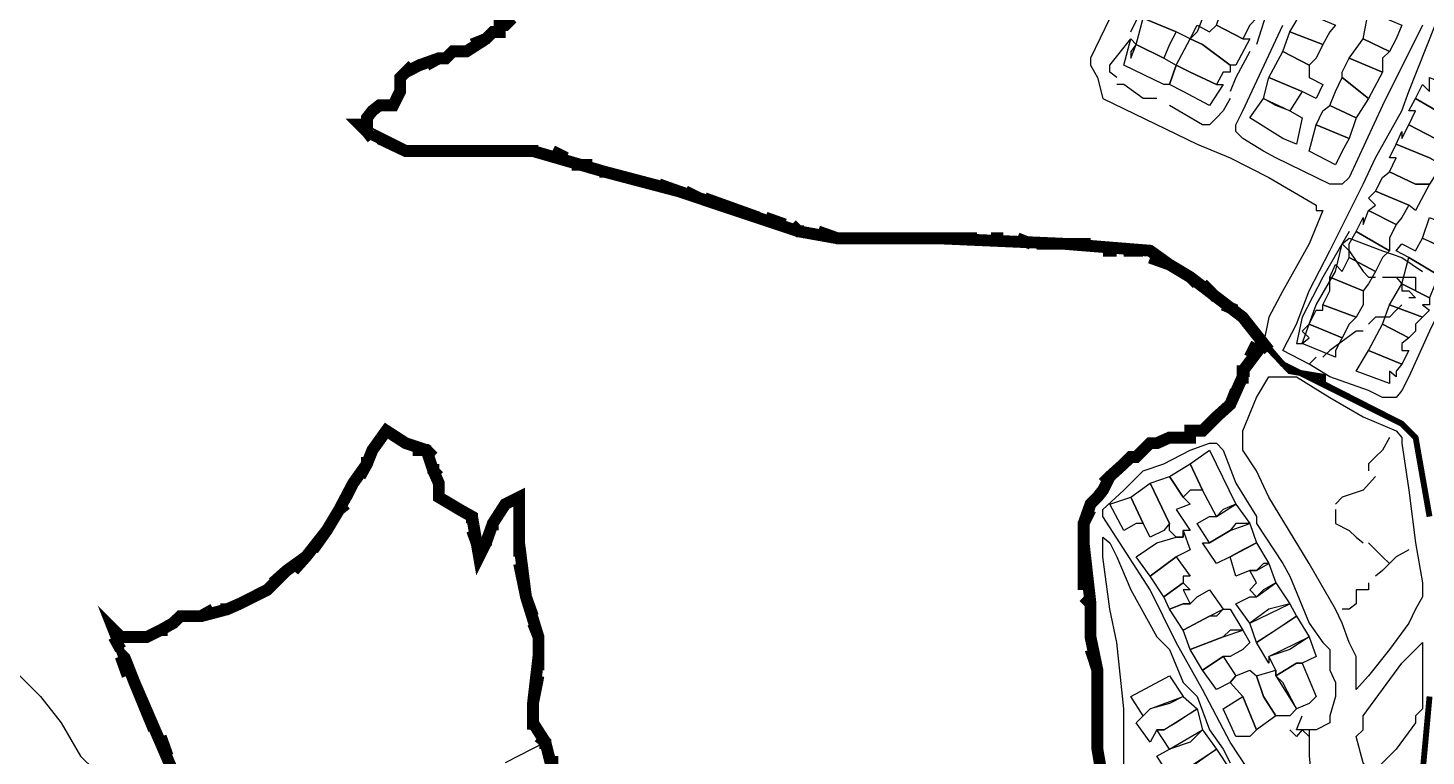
# Model space of a CAD drawing. Header units: millimetres. Extents: x -3588 to 75209, y -3737 to 38254.
# Drawn here: x 5809.5 to 6094.8, y 5457.7 to 5606.2 of the extents above; entities that cross this region are included whole.
import ezdxf

# ---------------------------------------------------------------- set-up
doc = ezdxf.new("R2010")
doc.units = ezdxf.units.MM
doc.layers.add('P', color=253, linetype='Continuous')

msp = doc.modelspace()

# ---------------------------------------------------------------- linework, layer by layer
at = {"layer": 'P'}
for points in [[(6057.369, 5664.942), (6053.416, 5652.795), (6046.647, 5642.073), (6039.877, 5627.109), (6030.275, 5608.193), (6026.322, 5600.015), (6026.322, 5598.607), (6027.73, 5596.062), (6028.867, 5591.821), (6048.055, 5582.507)], [(6136.14, 5628.518), (6100.851, 5555.413), (6095.49, 5544.402), (6091.249, 5535.088), (6089.841, 5532.271), (6088.705, 5530.847), (6087.296, 5530.847), (6085.888, 5530.847), (6083.055, 5532.271), (6075.165, 5535.088), (6070.924, 5537.633), (6065.563, 5540.449), (6068.38, 5545.81), (6070.924, 5552.596), (6075.165, 5560.774), (6081.935, 5574.329), (6084.48, 5579.69), (6089.841, 5589.293), (6091.249, 5593.245), (6096.61, 5606.785)], [(6034.516, 5605.376), (6038.469, 5613.57)], [(6048.055, 5605.376), (6046.647, 5603.968), (6043.83, 5605.376), (6037.045, 5608.193), (6038.469, 5609.617), (6039.877, 5609.617), (6041.286, 5612.146), (6046.647, 5609.617), (6049.191, 5608.193), (6048.055, 5605.376)], [(6042.406, 5602.832), (6041.286, 5600.015), (6035.636, 5602.832), (6037.045, 5608.193), (6043.83, 5605.376), (6042.406, 5602.832)], [(6060.202, 5608.193), (6058.794, 5606.785), (6057.369, 5603.968), (6052.008, 5606.785), (6053.416, 5610.738), (6060.202, 5608.193)], [(6062.731, 5610.738), (6060.202, 5602.832)], [(6075.165, 5605.376), (6073.741, 5602.832), (6066.972, 5605.376), (6069.516, 5609.617), (6076.286, 5606.785), (6075.165, 5605.376)], [(6088.705, 5603.968), (6087.296, 5601.423), (6081.935, 5603.968), (6083.055, 5609.617), (6089.841, 5606.785), (6088.705, 5603.968)], [(6049.191, 5602.832), (6046.647, 5603.968), (6048.055, 5606.785), (6050.6, 5605.376), (6052.008, 5606.785), (6057.369, 5603.968), (6058.794, 5603.968), (6055.961, 5598.607), (6054.841, 5598.607), (6049.191, 5602.832)], [(6094.066, 5606.785), (6085.888, 5590.413), (6079.118, 5575.737), (6077.694, 5574.329), (6076.286, 5574.329), (6075.165, 5574.329), (6064.155, 5579.69), (6061.61, 5581.099), (6057.369, 5583.643), (6055.961, 5585.052), (6055.961, 5586.46), (6057.369, 5589.293), (6065.563, 5606.785)], [(6072.333, 5600.015), (6070.924, 5598.607), (6065.563, 5601.423), (6066.972, 5605.376), (6073.741, 5602.832), (6072.333, 5600.015)], [(6031.683, 5596.062), (6030.275, 5597.182), (6030.275, 5598.607), (6034.516, 5603.968)], [(6034.516, 5601.423), (6034.516, 5600.015), (6035.636, 5602.832), (6041.286, 5600.015), (6043.83, 5598.607), (6042.406, 5594.654), (6041.286, 5594.654), (6033.092, 5598.607), (6034.516, 5603.968), (6035.636, 5602.832), (6034.516, 5601.423)], [(6049.191, 5602.832), (6054.841, 5598.607), (6054.841, 5597.182), (6053.416, 5597.182), (6052.008, 5594.654), (6046.647, 5597.182), (6043.83, 5598.607), (6046.647, 5603.968), (6049.191, 5602.832)], [(6085.888, 5600.015), (6085.888, 5597.182), (6079.118, 5600.015), (6081.935, 5603.968), (6087.296, 5601.423), (6085.888, 5600.015)], [(6058.794, 5601.423), (6055.961, 5596.062), (6054.841, 5593.245)], [(6070.924, 5597.182), (6070.924, 5596.062), (6073.741, 5594.654), (6072.333, 5591.821), (6069.516, 5593.245), (6062.731, 5596.062), (6065.563, 5601.423), (6070.924, 5598.607), (6070.924, 5597.182)], [(6077.694, 5597.182), (6079.118, 5600.015), (6085.888, 5597.182), (6083.055, 5591.821), (6077.694, 5596.062), (6077.694, 5597.182)], [(6052.008, 5594.654), (6053.416, 5594.654), (6050.6, 5590.413), (6045.239, 5593.245), (6042.406, 5594.654), (6043.83, 5598.607), (6046.647, 5597.182), (6052.008, 5594.654)], [(6039.877, 5591.821), (6037.045, 5591.821), (6033.092, 5594.654), (6031.683, 5594.654)], [(6064.155, 5590.413), (6061.61, 5591.821), (6062.731, 5596.062), (6069.516, 5593.245), (6066.972, 5589.293), (6064.155, 5590.413)], [(6076.286, 5593.245), (6077.694, 5596.062), (6083.055, 5591.821), (6080.527, 5587.868), (6075.165, 5590.413), (6076.286, 5593.245)], [(6102.26, 5593.245), (6103.38, 5591.821), (6102.26, 5587.868), (6099.443, 5587.868), (6092.658, 5591.821), (6094.066, 5594.654), (6095.49, 5593.245), (6095.49, 5596.062), (6102.26, 5593.245)], [(6054.841, 5591.821), (6053.416, 5589.293), (6052.008, 5587.868), (6050.6, 5586.46), (6049.191, 5586.46)], [(6066.972, 5589.293), (6069.516, 5587.868), (6068.38, 5582.507), (6065.563, 5583.643), (6058.794, 5587.868), (6061.61, 5591.821), (6066.972, 5589.293)], [(6099.443, 5587.868), (6102.26, 5587.868), (6099.443, 5582.507), (6096.61, 5583.643), (6091.249, 5586.46), (6092.658, 5589.293), (6091.249, 5589.293), (6092.658, 5591.821), (6099.443, 5587.868)], [(6049.191, 5586.46), (6042.406, 5590.413)], [(6073.741, 5589.293), (6075.165, 5590.413), (6080.527, 5587.868), (6079.118, 5583.643), (6072.333, 5586.46), (6073.741, 5589.293)], [(6077.694, 5581.099), (6076.286, 5578.282), (6070.924, 5581.099), (6072.333, 5586.46), (6079.118, 5583.643), (6077.694, 5581.099)], [(6098.019, 5581.099), (6098.019, 5578.282), (6095.49, 5579.69), (6088.705, 5582.507), (6089.841, 5585.052), (6089.841, 5583.643), (6091.249, 5586.46), (6096.61, 5583.643), (6099.443, 5582.507), (6098.019, 5581.099)], [(6048.055, 5582.507), (6054.841, 5579.69)], [(6095.49, 5579.69), (6098.019, 5578.282), (6095.49, 5574.329), (6092.658, 5574.329), (6087.296, 5576.858), (6088.705, 5579.69), (6087.296, 5579.69), (6088.705, 5582.507), (6095.49, 5579.69)], [(6054.841, 5579.69), (6062.731, 5575.737)], [(6094.066, 5574.329), (6095.49, 5574.329), (6092.658, 5568.968), (6091.249, 5570.088), (6084.48, 5572.921), (6085.888, 5575.737), (6087.296, 5576.858), (6092.658, 5574.329), (6094.066, 5574.329)], [(6062.731, 5575.737), (6072.333, 5570.088)], [(6089.841, 5567.543), (6088.705, 5566.135), (6083.055, 5568.968), (6084.48, 5570.088), (6083.055, 5571.496), (6084.48, 5572.921), (6091.249, 5570.088), (6089.841, 5567.543)], [(6072.333, 5570.088), (6072.333, 5568.968), (6073.741, 5568.968), (6070.924, 5562.182)], [(6087.296, 5563.319), (6087.296, 5560.774), (6080.527, 5564.727), (6081.935, 5567.543), (6081.935, 5566.135), (6083.055, 5568.968), (6088.705, 5566.135), (6087.296, 5563.319)], [(6102.26, 5563.319), (6100.851, 5562.182), (6100.851, 5563.319), (6099.443, 5560.774), (6094.066, 5563.319), (6095.49, 5567.543), (6102.26, 5564.727), (6102.26, 5563.319)], [(6079.118, 5564.727), (6073.741, 5555.413), (6069.516, 5547.219), (6068.38, 5541.858), (6069.516, 5541.858), (6072.333, 5549.763), (6076.286, 5556.533), (6077.694, 5562.182)], [(6077.694, 5562.182), (6079.118, 5563.319), (6085.888, 5560.774), (6089.841, 5559.366), (6094.066, 5556.533)], [(6085.888, 5559.366), (6084.48, 5556.533), (6079.118, 5559.366), (6079.118, 5562.182), (6080.527, 5564.727), (6087.296, 5560.774), (6085.888, 5559.366)], [(6096.61, 5562.182), (6099.443, 5560.774), (6098.019, 5559.366), (6099.443, 5557.957), (6098.019, 5555.413), (6091.249, 5559.366), (6088.705, 5560.774), (6089.841, 5562.182), (6092.658, 5560.774), (6094.066, 5563.319), (6096.61, 5562.182)], [(6070.924, 5562.182), (6065.563, 5552.596)], [(6077.694, 5562.182), (6079.118, 5560.774), (6081.935, 5556.533), (6083.055, 5555.413), (6084.48, 5555.413)], [(6083.055, 5554.004), (6081.935, 5552.596), (6075.165, 5555.413), (6076.286, 5557.957), (6077.694, 5556.533), (6079.118, 5559.366), (6084.48, 5556.533), (6083.055, 5554.004)], [(6098.019, 5554.004), (6096.61, 5552.596), (6096.61, 5554.004), (6095.49, 5551.172), (6089.841, 5554.004), (6091.249, 5559.366), (6098.019, 5555.413), (6098.019, 5554.004)], [(6081.935, 5549.763), (6080.527, 5547.219), (6073.741, 5549.763), (6075.165, 5552.596), (6075.165, 5555.413), (6081.935, 5552.596), (6081.935, 5549.763)], [(6085.888, 5555.413), (6088.705, 5555.413)], [(6095.49, 5549.763), (6094.066, 5549.763), (6095.49, 5548.643), (6094.066, 5547.219), (6087.296, 5549.763), (6089.841, 5554.004), (6095.49, 5551.172), (6095.49, 5549.763)], [(6088.705, 5555.413), (6089.841, 5555.413), (6092.658, 5555.413), (6092.658, 5554.004), (6092.658, 5552.596)], [(6088.705, 5555.413), (6089.841, 5554.004), (6089.841, 5552.596), (6091.249, 5552.596), (6092.658, 5551.172)], [(6065.563, 5552.596), (6062.731, 5547.219)], [(6092.658, 5551.172), (6091.249, 5551.172)], [(6079.118, 5545.81), (6077.694, 5542.994), (6070.924, 5545.81), (6072.333, 5548.643), (6073.741, 5548.643), (6073.741, 5549.763), (6080.527, 5547.219), (6079.118, 5545.81)], [(6089.841, 5549.763), (6088.705, 5548.643), (6087.296, 5547.219), (6084.48, 5547.219), (6083.055, 5545.81)], [(6092.658, 5545.81), (6092.658, 5544.402), (6091.249, 5542.994), (6085.888, 5545.81), (6087.296, 5549.763), (6094.066, 5547.219), (6092.658, 5545.81)], [(6062.731, 5547.219), (6061.61, 5541.858)], [(6076.286, 5540.449), (6076.286, 5539.041), (6069.516, 5541.858), (6070.924, 5542.994), (6069.516, 5544.402), (6070.924, 5545.81), (6077.694, 5542.994), (6076.286, 5540.449)], [(6089.841, 5541.858), (6089.841, 5540.449), (6091.249, 5540.449), (6089.841, 5537.633), (6083.055, 5540.449), (6085.888, 5545.81), (6091.249, 5542.994), (6089.841, 5541.858)], [(6081.935, 5544.402), (6080.527, 5544.402), (6075.165, 5540.449), (6073.741, 5539.041)], [(6061.61, 5541.858), (6057.369, 5536.208)], [(6088.705, 5536.208), (6088.705, 5535.088), (6087.296, 5536.208), (6087.296, 5533.68), (6080.527, 5536.208), (6083.055, 5540.449), (6089.841, 5537.633), (6088.705, 5536.208)], [(6072.333, 5539.041), (6070.924, 5537.633)], [(6057.369, 5536.208), (6057.369, 5535.088), (6054.841, 5529.439)], [(6060.202, 5530.847), (6062.731, 5535.088)], [(6062.731, 5535.088), (6066.972, 5535.088), (6068.38, 5535.088), (6075.165, 5530.847), (6081.935, 5526.894)], [(6054.841, 5529.439), (6052.008, 5526.894), (6050.6, 5525.486), (6049.191, 5524.077), (6046.647, 5524.077), (6046.647, 5522.669)], [(6057.369, 5520.124), (6057.369, 5522.669), (6057.369, 5524.077), (6060.202, 5530.847)], [(6081.935, 5526.894), (6088.705, 5524.077)], [(6046.647, 5522.669), (6042.406, 5522.669), (6039.877, 5521.533)], [(6087.296, 5522.669), (6085.888, 5520.124), (6084.48, 5518.716), (6083.055, 5517.308), (6083.055, 5515.883)], [(6088.705, 5524.077), (6089.841, 5522.669), (6089.841, 5521.533), (6091.249, 5511.947), (6092.658, 5501.208)], [(6060.202, 5452.381), (6054.841, 5460.559), (6049.191, 5471.297), (6043.83, 5480.883), (6038.469, 5491.622), (6028.867, 5506.569), (6028.867, 5507.994), (6033.092, 5511.947), (6034.516, 5513.355), (6037.045, 5515.883), (6041.286, 5517.308), (6046.647, 5520.124), (6050.6, 5521.533), (6052.008, 5521.533), (6053.416, 5520.124)], [(6039.877, 5521.533), (6038.469, 5521.533), (6035.636, 5518.716)], [(6053.416, 5507.994), (6052.008, 5506.569), (6049.191, 5511.947), (6046.647, 5517.308), (6050.6, 5520.124), (6055.961, 5509.114), (6053.416, 5507.994)], [(6053.416, 5520.124), (6055.961, 5513.355), (6060.202, 5506.569), (6060.202, 5505.161), (6065.563, 5496.983), (6066.972, 5494.439), (6070.924, 5484.836), (6073.741, 5480.883), (6075.165, 5479.475), (6075.165, 5476.658), (6075.165, 5475.234), (6076.286, 5472.705), (6076.286, 5469.873), (6075.165, 5465.92), (6075.165, 5464.512), (6072.333, 5463.103), (6070.924, 5463.103), (6070.924, 5461.695), (6070.924, 5457.742), (6072.333, 5444.187)], [(6060.202, 5515.883), (6057.369, 5520.124)], [(6033.092, 5517.308), (6030.275, 5514.763)], [(6035.636, 5518.716), (6034.516, 5518.716), (6033.092, 5517.308)], [(6046.647, 5511.947), (6045.239, 5510.522), (6042.406, 5514.763), (6046.647, 5517.308), (6049.191, 5511.947), (6046.647, 5511.947)], [(6030.275, 5514.763), (6028.867, 5511.947), (6027.73, 5510.522)], [(6045.239, 5510.522), (6046.647, 5509.114), (6043.83, 5507.994), (6046.647, 5503.753), (6045.239, 5503.753), (6045.239, 5502.344), (6043.83, 5502.344), (6042.406, 5503.753), (6042.406, 5505.161), (6038.469, 5513.355), (6042.406, 5514.763), (6045.239, 5510.522)], [(6062.731, 5510.522), (6060.202, 5515.883)], [(6084.48, 5514.763), (6081.935, 5511.947), (6077.694, 5510.522), (6076.286, 5509.114)], [(6041.286, 5503.753), (6038.469, 5502.344), (6037.045, 5505.161), (6034.516, 5510.522), (6038.469, 5513.355), (6042.406, 5505.161), (6041.286, 5503.753)], [(6027.73, 5510.522), (6026.322, 5509.114), (6024.914, 5505.161), (6024.914, 5501.208)], [(6035.636, 5505.161), (6033.092, 5503.753), (6030.275, 5509.114), (6034.516, 5510.522), (6037.045, 5505.161), (6035.636, 5505.161)], [(6055.961, 5505.161), (6054.841, 5503.753), (6050.6, 5501.208), (6048.055, 5505.161), (6050.6, 5506.569), (6052.008, 5506.569), (6055.961, 5509.114), (6058.794, 5505.161), (6055.961, 5505.161)], [(6070.924, 5496.983), (6062.731, 5510.522)], [(6076.286, 5507.994), (6076.286, 5505.161), (6079.118, 5503.753), (6080.527, 5502.344), (6081.935, 5501.208)], [(6046.647, 5499.8), (6043.83, 5498.391), (6038.469, 5494.439), (6035.636, 5498.391), (6039.877, 5501.208), (6043.83, 5502.344), (6045.239, 5502.344), (6045.239, 5503.753), (6046.647, 5499.8)], [(6057.369, 5499.8), (6054.841, 5498.391), (6052.008, 5496.983), (6049.191, 5501.208), (6050.6, 5501.208), (6054.841, 5503.753), (6058.794, 5505.161), (6060.202, 5501.208), (6057.369, 5499.8)], [(6024.914, 5501.208), (6026.322, 5488.789)], [(6033.092, 5452.381), (6033.092, 5457.742), (6033.092, 5467.344), (6031.683, 5480.883), (6030.275, 5487.669), (6028.867, 5498.391), (6028.867, 5502.344), (6030.275, 5501.208)], [(6030.275, 5501.208), (6031.683, 5498.391), (6034.516, 5491.622), (6039.877, 5482.02), (6042.406, 5479.475), (6045.239, 5472.705), (6048.055, 5469.873), (6050.6, 5463.103), (6053.416, 5459.15), (6054.841, 5456.334)], [(6061.61, 5496.983), (6060.202, 5495.559), (6058.794, 5495.559), (6055.961, 5494.439), (6054.841, 5498.391), (6060.202, 5501.208), (6062.731, 5496.983), (6061.61, 5496.983)], [(6092.658, 5501.208), (6094.066, 5493.03), (6094.066, 5490.198), (6092.658, 5487.669), (6091.249, 5484.836), (6087.296, 5479.475), (6083.055, 5474.114), (6080.527, 5471.297), (6080.527, 5472.705), (6080.527, 5478.067)], [(6083.055, 5501.208), (6085.888, 5498.391), (6087.296, 5496.983)], [(6091.249, 5499.8), (6088.705, 5498.391), (6087.296, 5496.983)], [(6046.647, 5494.439), (6045.239, 5494.439), (6045.239, 5493.03), (6041.286, 5490.198), (6038.469, 5494.439), (6043.83, 5498.391), (6046.647, 5494.439)], [(6061.61, 5491.622), (6060.202, 5490.198), (6058.794, 5491.622), (6060.202, 5493.03), (6058.794, 5495.559), (6060.202, 5495.559), (6062.731, 5496.983), (6064.155, 5493.03), (6061.61, 5491.622)], [(6076.286, 5487.669), (6070.924, 5496.983)], [(6087.296, 5496.983), (6085.888, 5495.559), (6084.48, 5494.439)], [(6046.647, 5488.789), (6045.239, 5488.789), (6042.406, 5487.669), (6041.286, 5490.198), (6045.239, 5493.03), (6046.647, 5491.622), (6045.239, 5491.622), (6046.647, 5488.789)], [(6052.008, 5486.245), (6050.6, 5486.245), (6045.239, 5483.428), (6042.406, 5487.669), (6045.239, 5488.789), (6046.647, 5488.789), (6048.055, 5490.198), (6050.6, 5491.622), (6053.416, 5487.669), (6052.008, 5486.245)], [(6062.731, 5487.669), (6058.794, 5484.836), (6055.961, 5488.789), (6058.794, 5490.198), (6060.202, 5490.198), (6064.155, 5493.03), (6066.972, 5488.789), (6062.731, 5487.669)], [(6083.055, 5493.03), (6083.055, 5491.622), (6081.935, 5491.622), (6080.527, 5491.622), (6080.527, 5490.198), (6080.527, 5488.789), (6079.118, 5487.669), (6077.694, 5487.669)], [(6026.322, 5488.789), (6026.322, 5482.02)], [(6064.155, 5483.428), (6060.202, 5480.883), (6058.794, 5484.836), (6066.972, 5488.789), (6068.38, 5486.245), (6064.155, 5483.428)], [(6054.841, 5483.428), (6053.416, 5482.02), (6046.647, 5479.475), (6045.239, 5483.428), (6050.6, 5486.245), (6053.416, 5487.669), (6054.841, 5487.669), (6057.369, 5483.428), (6054.841, 5483.428)], [(6066.972, 5479.475), (6062.731, 5478.067), (6062.731, 5476.658), (6060.202, 5480.883), (6068.38, 5486.245), (6070.924, 5482.02), (6066.972, 5479.475)], [(6077.694, 5484.836), (6076.286, 5487.669)], [(6057.369, 5479.475), (6054.841, 5478.067), (6053.416, 5478.067), (6049.191, 5475.234), (6046.647, 5479.475), (6053.416, 5482.02), (6057.369, 5483.428), (6058.794, 5480.883), (6057.369, 5479.475)], [(6079.118, 5480.883), (6077.694, 5484.836)], [(6026.322, 5482.02), (6027.73, 5475.234), (6027.73, 5459.15)], [(6068.38, 5476.658), (6064.155, 5474.114), (6064.155, 5475.234), (6062.731, 5478.067), (6070.924, 5482.02), (6072.333, 5478.067), (6069.516, 5476.658), (6068.38, 5476.658)], [(6080.527, 5478.067), (6079.118, 5480.883)], [(6094.066, 5474.114), (6094.066, 5467.344), (6092.658, 5465.92), (6092.658, 5464.512), (6088.705, 5459.15), (6084.48, 5454.909), (6083.055, 5454.909), (6081.935, 5456.334), (6080.527, 5461.695), (6081.935, 5463.103), (6081.935, 5465.92), (6085.888, 5471.297), (6089.841, 5476.658), (6094.066, 5480.883), (6094.066, 5474.114)], [(6055.961, 5474.114), (6054.841, 5472.705), (6052.008, 5471.297), (6049.191, 5475.234), (6053.416, 5478.067), (6055.961, 5474.114)], [(5806.703, 5475.234), (5812.064, 5469.873), (5816.305, 5464.512), (5820.258, 5457.742), (5823.075, 5454.909)], [(6042.406, 5468.464), (6038.469, 5467.344), (6037.045, 5465.92), (6034.516, 5469.873), (6042.406, 5474.114), (6045.239, 5469.873), (6042.406, 5468.464)], [(6060.202, 5474.114), (6061.61, 5469.873), (6064.155, 5465.92), (6060.202, 5463.103), (6057.369, 5469.873), (6054.841, 5472.705), (6055.961, 5474.114), (6058.794, 5475.234), (6060.202, 5474.114)], [(6066.972, 5465.92), (6064.155, 5465.92), (6061.61, 5469.873), (6060.202, 5474.114), (6064.155, 5475.234), (6064.155, 5474.114), (6068.38, 5467.344), (6066.972, 5465.92)], [(6070.924, 5468.464), (6068.38, 5467.344), (6065.563, 5472.705), (6064.155, 5474.114), (6068.38, 5476.658), (6069.516, 5476.658), (6072.333, 5469.873), (6070.924, 5468.464)], [(6043.83, 5464.512), (6041.286, 5463.103), (6039.877, 5463.103), (6038.469, 5460.559), (6035.636, 5464.512), (6037.045, 5465.92), (6038.469, 5467.344), (6045.239, 5469.873), (6048.055, 5467.344), (6043.83, 5464.512)], [(6058.794, 5461.695), (6055.961, 5461.695), (6053.416, 5467.344), (6057.369, 5469.873), (6060.202, 5463.103), (6058.794, 5461.695)], [(6046.647, 5460.559), (6042.406, 5459.15), (6039.877, 5463.103), (6041.286, 5463.103), (6048.055, 5467.344), (6049.191, 5463.103), (6046.647, 5460.559)], [(6072.333, 5463.103), (6069.516, 5463.103), (6068.38, 5463.103), (6069.516, 5465.92)], [(6048.055, 5456.334), (6043.83, 5453.789), (6042.406, 5453.789), (6039.877, 5457.742), (6042.406, 5459.15), (6049.191, 5463.103), (6052.008, 5459.15), (6048.055, 5456.334)], [(6070.924, 5461.695), (6069.516, 5463.103), (6068.38, 5461.695), (6066.972, 5463.103)], [(5917.929, 5452.381), (5916.521, 5457.742), (5915.096, 5460.559), (5906.918, 5456.334)], [(6027.73, 5459.15), (6028.867, 5452.381)], [(6050.6, 5452.381), (6046.647, 5450.972), (6046.647, 5449.548), (6045.239, 5449.548), (6043.83, 5453.789), (6052.008, 5459.15), (6054.841, 5454.909), (6050.6, 5452.381)]]:
    msp.add_lwpolyline(points, dxfattribs=at)
for points, const_width in [([(6028.867, 5452.381), (6027.73, 5459.15), (6027.73, 5475.234), (6026.322, 5482.02), (6026.322, 5488.789), (6024.914, 5501.208), (6024.914, 5505.161), (6026.322, 5509.114), (6027.73, 5510.522), (6028.867, 5511.947), (6030.275, 5514.763), (6033.092, 5517.308), (6034.516, 5518.716), (6035.636, 5518.716), (6038.469, 5521.533), (6039.877, 5521.533), (6042.406, 5522.669), (6046.647, 5522.669), (6046.647, 5524.077), (6049.191, 5524.077), (6050.6, 5525.486), (6052.008, 5526.894), (6054.841, 5529.439), (6057.369, 5535.088), (6057.369, 5536.208), (6061.61, 5541.858), (6062.731, 5540.449), (6057.369, 5547.219), (6046.647, 5555.413), (6042.406, 5557.957), (6038.469, 5560.774), (6020.961, 5562.182), (5994.987, 5563.319), (5974.662, 5563.319), (5966.756, 5564.727), (5942.207, 5572.921), (5927.243, 5576.858), (5912.568, 5581.099), (5886.594, 5581.099), (5878.688, 5585.052), (5877.28, 5586.46), (5878.688, 5586.46), (5878.688, 5587.868), (5879.808, 5589.293), (5881.232, 5590.413), (5882.641, 5590.413), (5884.049, 5590.413), (5885.457, 5593.245), (5885.457, 5594.654), (5885.457, 5596.062), (5886.594, 5597.182), (5889.41, 5598.607), (5893.363, 5600.015), (5894.772, 5600.015), (5896.196, 5601.423), (5897.604, 5601.423), (5899.013, 5601.423), (5902.966, 5603.968), (5904.374, 5605.376), (5905.782, 5605.376), (5905.782, 5606.785), (5906.918, 5606.785), (5908.327, 5608.193)], 2.417), ([(6095.49, 5506.569), (6092.658, 5522.669), (6089.841, 5525.486), (6065.563, 5537.633), (6057.369, 5547.219), (6046.647, 5555.413), (6042.406, 5557.957), (6038.469, 5560.774), (6020.961, 5562.182), (5994.987, 5563.319), (5974.662, 5563.319), (5966.756, 5564.727), (5942.207, 5572.921), (5927.243, 5576.858), (5912.568, 5581.099), (5886.594, 5581.099), (5878.688, 5585.052), (5877.28, 5586.46), (5878.688, 5586.46), (5878.688, 5587.868), (5879.808, 5589.293), (5881.232, 5590.413), (5882.641, 5590.413), (5884.049, 5590.413), (5885.457, 5593.245), (5885.457, 5594.654), (5885.457, 5596.062), (5886.594, 5597.182), (5889.41, 5598.607), (5893.363, 5600.015), (5894.772, 5600.015), (5896.196, 5601.423), (5897.604, 5601.423), (5899.013, 5601.423), (5902.966, 5603.968), (5904.374, 5605.376), (5905.782, 5605.376), (5905.782, 5606.785), (5906.918, 5606.785), (5908.327, 5608.193)], 1.2), ([(5900.133, 5602.832), (5902.966, 5603.968), (5904.374, 5605.376), (5905.782, 5605.376), (5905.782, 5606.785), (5906.918, 5606.785), (5908.327, 5608.193)], 2.417), ([(5894.772, 5600.015), (5896.196, 5601.423), (5897.604, 5601.423), (5899.013, 5601.423)], 2.417), ([(5882.641, 5590.413), (5884.049, 5590.413), (5885.457, 5593.245), (5885.457, 5594.654), (5885.457, 5596.062), (5886.594, 5597.182), (5888.002, 5598.607)], 2.417), ([(5890.819, 5598.607), (5893.363, 5600.015)], 2.417), ([(5878.688, 5587.868), (5879.808, 5589.293), (5881.232, 5590.413)], 2.417), ([(5879.808, 5583.643), (5878.688, 5585.052), (5877.28, 5586.46), (5878.688, 5586.46)], 2.417), ([(5892.243, 5581.099), (5886.594, 5581.099), (5881.232, 5583.643)], 2.417), ([(5897.604, 5581.099), (5893.363, 5581.099)], 2.417), ([(5901.557, 5581.099), (5899.013, 5581.099)], 2.417), ([(5913.688, 5581.099), (5912.568, 5581.099), (5904.374, 5581.099)], 2.417), ([(5919.337, 5579.69), (5916.521, 5581.099)], 2.417), ([(5924.699, 5578.282), (5920.458, 5578.282)], 2.417), ([(5936.845, 5574.329), (5927.243, 5576.858), (5926.107, 5576.858)], 2.417), ([(5942.207, 5572.921), (5938.254, 5574.329)], 2.417), ([(5946.432, 5571.496), (5943.615, 5572.921)], 2.417), ([(5958.578, 5567.543), (5947.568, 5571.496)], 2.417), ([(5963.94, 5566.135), (5959.987, 5567.543)], 2.417), ([(5967.893, 5564.727), (5966.756, 5564.727), (5965.348, 5566.135)], 2.417), ([(5980.311, 5563.319), (5974.662, 5563.319), (5970.709, 5564.727)], 2.417), ([(5985.673, 5563.319), (5982.856, 5563.319)], 2.417), ([(5991.034, 5563.319), (5988.217, 5563.319)], 2.417), ([(6003.181, 5563.319), (5994.987, 5563.319), (5993.867, 5563.319)], 2.417), ([(6008.542, 5563.319), (6005.997, 5563.319)], 2.417), ([(6014.191, 5562.182), (6011.359, 5563.319)], 2.417), ([(6026.322, 5562.182), (6020.961, 5562.182), (6015.312, 5562.182)], 2.417), ([(6031.683, 5560.774), (6028.867, 5560.774)], 2.417), ([(6037.045, 5560.774), (6033.092, 5560.774)], 2.417), ([(6048.055, 5554.004), (6046.647, 5555.413), (6042.406, 5557.957), (6038.469, 5559.366)], 2.417), ([(6052.008, 5551.172), (6049.191, 5554.004)], 2.417), ([(6055.961, 5548.643), (6053.416, 5549.763)], 2.417), ([(6061.61, 5541.858), (6062.731, 5540.449), (6057.369, 5547.219)], 2.417), ([(6028.867, 5452.381), (6027.73, 5459.15), (6027.73, 5475.234), (6026.322, 5482.02), (6026.322, 5488.789), (6024.914, 5501.208), (6024.914, 5505.161), (6026.322, 5509.114), (6027.73, 5510.522), (6028.867, 5511.947), (6030.275, 5514.763), (6033.092, 5517.308), (6034.516, 5518.716), (6035.636, 5518.716), (6038.469, 5521.533), (6039.877, 5521.533), (6042.406, 5522.669), (6046.647, 5522.669), (6046.647, 5524.077), (6049.191, 5524.077), (6050.6, 5525.486), (6052.008, 5526.894), (6054.841, 5529.439), (6057.369, 5535.088), (6057.369, 5536.208), (6061.61, 5541.858), (6066.972, 5536.208), (6073.741, 5535.088), (6073.741, 5533.68), (6089.841, 5525.486), (6092.658, 5522.669), (6095.49, 5506.569)], 1.2), ([(6058.794, 5539.041), (6060.202, 5541.858)], 2.417), ([(6057.369, 5533.68), (6057.369, 5535.088), (6057.369, 5536.208), (6058.794, 5536.208)], 2.417), ([(6049.191, 5524.077), (6050.6, 5525.486), (6052.008, 5526.894), (6054.841, 5529.439), (6055.961, 5532.271)], 2.417), ([(5845.944, 5438.826), (5831.269, 5472.705), (5827.028, 5483.428), (5828.436, 5482.02), (5831.269, 5482.02), (5833.797, 5482.02), (5836.63, 5483.428), (5839.159, 5484.836), (5840.583, 5486.245), (5844.808, 5486.245), (5850.169, 5487.669), (5852.714, 5488.789), (5858.363, 5491.622), (5862.316, 5495.559), (5866.269, 5498.391), (5870.494, 5503.753), (5873.039, 5507.994), (5875.871, 5513.355), (5878.688, 5517.308), (5879.808, 5520.124), (5882.641, 5524.077), (5886.594, 5521.533), (5890.819, 5520.124), (5892.243, 5515.883), (5893.363, 5513.355), (5893.363, 5510.522), (5897.604, 5507.994), (5900.133, 5506.569), (5901.557, 5498.391), (5902.966, 5501.208), (5904.374, 5505.161), (5906.918, 5509.114), (5909.735, 5510.522), (5909.735, 5501.208), (5911.143, 5490.198), (5913.688, 5482.02), (5913.688, 5478.067), (5912.568, 5468.464), (5912.568, 5464.512), (5915.096, 5460.559), (5916.521, 5454.909)], 2.417), ([(5879.808, 5520.124), (5882.641, 5524.077), (5886.594, 5521.533)], 2.417), ([(5845.944, 5438.826), (5831.269, 5472.705), (5827.028, 5483.428), (5828.436, 5482.02), (5831.269, 5482.02), (5833.797, 5482.02), (5836.63, 5483.428), (5839.159, 5484.836), (5840.583, 5486.245), (5844.808, 5486.245), (5850.169, 5487.669), (5852.714, 5488.789), (5858.363, 5491.622), (5862.316, 5495.559), (5866.269, 5498.391), (5870.494, 5503.753), (5873.039, 5507.994), (5875.871, 5513.355), (5878.688, 5517.308), (5879.808, 5520.124), (5882.641, 5524.077), (5886.594, 5521.533), (5890.819, 5520.124), (5892.243, 5515.883), (5893.363, 5513.355), (5893.363, 5510.522), (5897.604, 5507.994), (5900.133, 5506.569), (5901.557, 5498.391), (5902.966, 5501.208), (5904.374, 5505.161), (5906.918, 5509.114), (5909.735, 5510.522), (5909.735, 5501.208), (5911.143, 5490.198), (5913.688, 5482.02), (5913.688, 5478.067), (5912.568, 5468.464), (5912.568, 5464.512), (5915.096, 5460.559), (5916.521, 5454.909)], 1.2), ([(6039.877, 5521.533), (6042.406, 5522.669)], 2.417), ([(6043.83, 5522.669), (6046.647, 5522.669), (6046.647, 5524.077), (6048.055, 5524.077)], 2.417), ([(5877.28, 5514.763), (5878.688, 5517.308), (5878.688, 5518.716)], 2.417), ([(5888.002, 5520.124), (5890.819, 5520.124), (5892.243, 5518.716)], 2.417), ([(6028.867, 5513.355), (6030.275, 5514.763), (6033.092, 5517.308), (6034.516, 5518.716), (6035.636, 5518.716), (6037.045, 5520.124)], 2.417), ([(5892.243, 5517.308), (5892.243, 5515.883), (5893.363, 5514.763)], 2.417), ([(5874.447, 5510.522), (5875.871, 5513.355)], 2.417), ([(5893.363, 5511.947), (5893.363, 5510.522), (5897.604, 5507.994), (5900.133, 5506.569), (5900.133, 5505.161)], 2.417), ([(5904.374, 5503.753), (5904.374, 5505.161), (5906.918, 5509.114), (5909.735, 5510.522), (5909.735, 5509.114)], 2.417), ([(6026.322, 5509.114), (6027.73, 5510.522), (6028.867, 5511.947)], 2.417), ([(5867.677, 5499.8), (5870.494, 5503.753), (5873.039, 5507.994), (5874.447, 5509.114)], 2.417), ([(5909.735, 5507.994), (5909.735, 5503.753)], 2.417), ([(6024.914, 5503.753), (6024.914, 5505.161), (6026.322, 5507.994)], 2.417), ([(5900.133, 5503.753), (5901.557, 5499.8)], 2.417), ([(5901.557, 5499.8), (5902.966, 5501.208), (5902.966, 5502.344)], 2.417), ([(5909.735, 5502.344), (5909.735, 5501.208), (5909.735, 5498.391)], 2.417), ([(6024.914, 5491.622), (6024.914, 5501.208), (6024.914, 5502.344)], 2.417), ([(5863.724, 5495.559), (5866.269, 5498.391)], 2.417), ([(5909.735, 5496.983), (5911.143, 5490.198), (5912.568, 5486.245)], 2.417), ([(5859.483, 5493.03), (5862.316, 5495.559)], 2.417), ([(5848.761, 5487.669), (5850.169, 5487.669), (5852.714, 5488.789), (5858.363, 5491.622)], 2.417), ([(6026.322, 5486.245), (6026.322, 5488.789), (6024.914, 5490.198)], 2.417), ([(5843.4, 5486.245), (5844.808, 5486.245), (5847.353, 5487.669)], 2.417), ([(5839.159, 5484.836), (5840.583, 5486.245), (5841.991, 5486.245)], 2.417), ([(5912.568, 5484.836), (5913.688, 5482.02), (5913.688, 5480.883)], 2.417), ([(6026.322, 5482.02), (6026.322, 5484.836)], 2.417), ([(5827.028, 5483.428), (5828.436, 5482.02), (5831.269, 5482.02), (5833.797, 5482.02), (5836.63, 5483.428), (5838.038, 5483.428)], 2.417), ([(5828.436, 5479.475), (5827.028, 5482.02)], 2.417), ([(5913.688, 5479.475), (5913.688, 5478.067), (5913.688, 5475.234)], 2.417), ([(6027.73, 5468.464), (6027.73, 5475.234), (6026.322, 5479.475)], 2.417), ([(5829.845, 5474.114), (5828.436, 5478.067)], 2.417), ([(5913.688, 5474.114), (5912.568, 5468.464), (5912.568, 5464.512), (5912.568, 5463.103)], 2.417), ([(5835.222, 5463.103), (5831.269, 5472.705)], 2.417), ([(6027.73, 5464.512), (6027.73, 5467.344)], 2.417), ([(6095.49, 5469.873), (6092.658, 5438.826), (6096.61, 5427.815)], 1.2), ([(6096.61, 5427.815), (6092.658, 5438.826), (6095.49, 5469.873)], 1.2), ([(5838.038, 5457.742), (5836.63, 5461.695)], 2.417), ([(5913.688, 5461.695), (5915.096, 5460.559), (5915.096, 5459.15)], 2.417), ([(6027.73, 5459.15), (6027.73, 5461.695)], 2.417), ([(5916.521, 5457.742), (5916.521, 5454.909), (5916.521, 5453.789)], 2.417)]:
    msp.add_lwpolyline(points, dxfattribs=dict(at, const_width=const_width))

doc.saveas('drawing.dxf')
